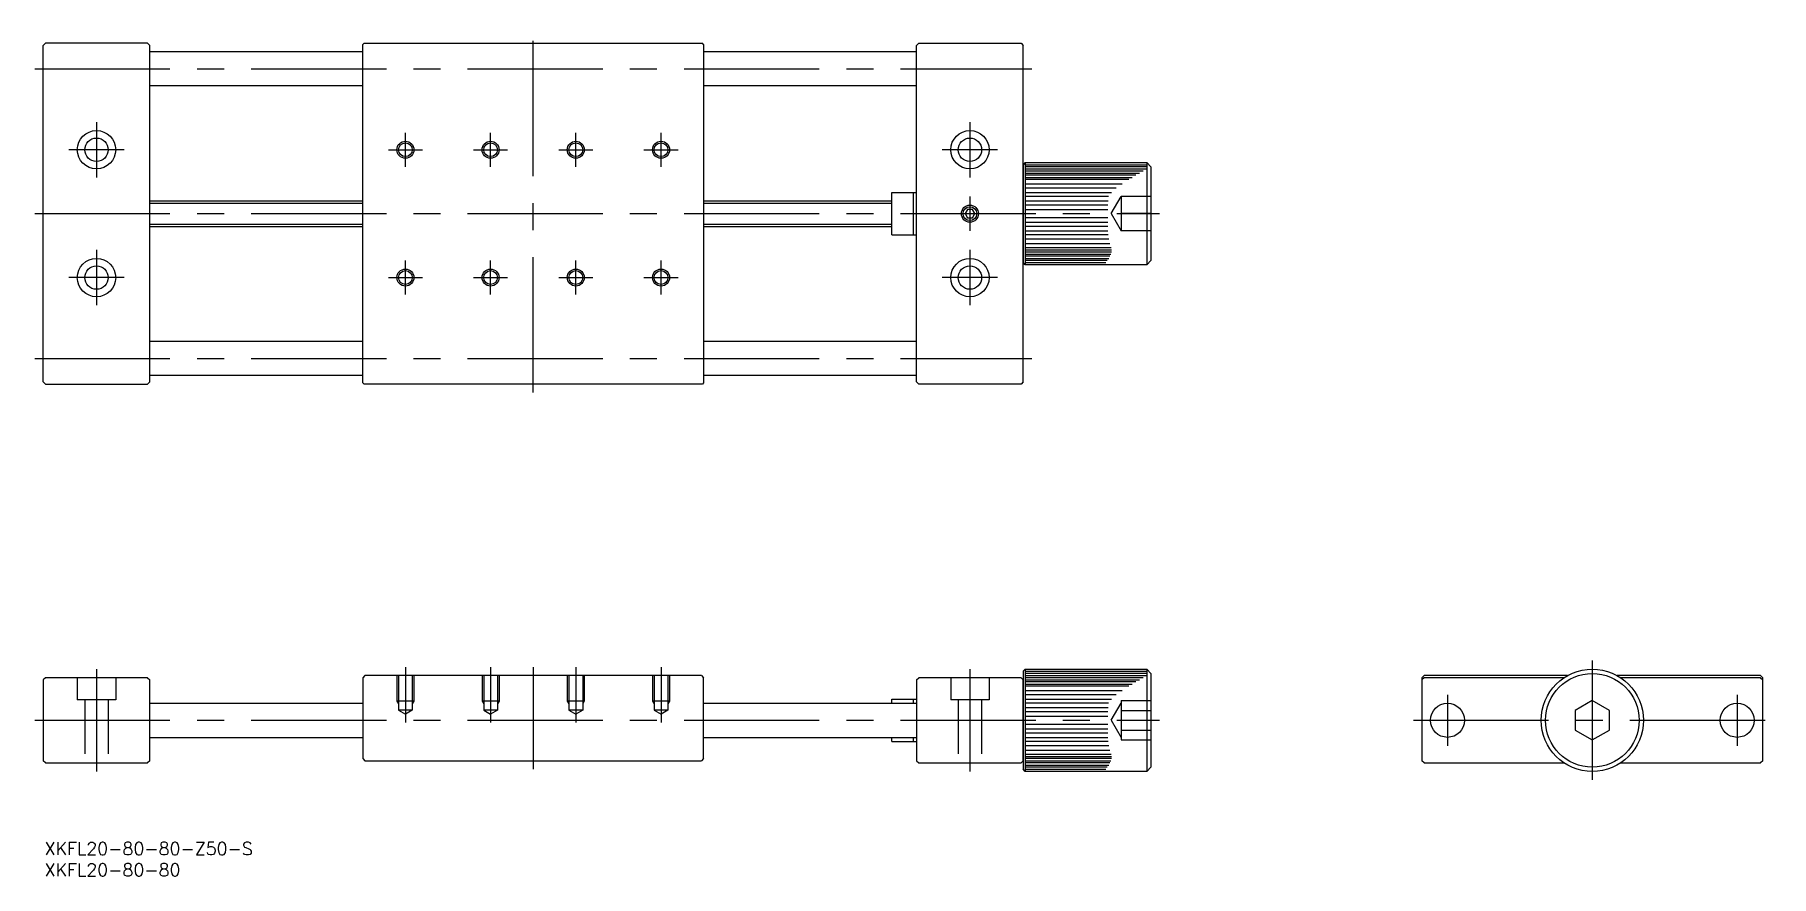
# Model space of a CAD drawing. Extents: x -366 to 42, y -37 to 161.
import ezdxf

# ---------------------------------------------------------------- set-up
doc = ezdxf.new("R2010")
doc.units = 0
doc.linetypes.add('CENTER', pattern=[50.8, 31.75, -6.35, 6.35, -6.35])
doc.linetypes.add('DASHED', pattern=[19.05, 12.7, -6.35])
doc.layers.get('0').update_dxf_attribs({"linetype": 'CONTINUOUS'})
doc.layers.add('CENTER', color=1, linetype='CONTINUOUS')
doc.styles.get("Standard").update_dxf_attribs({"font": 'txt.shx', "height": 3, "bigfont": 'bigfont.shx'})

# ---------------------------------------------------------------- blocks, each defined once
blk = doc.blocks.new('*U2')
at = {"color": 7, "linetype": 'CONTINUOUS'}
blk.add_text('XKFL20-80-80-Z50-S', height=3, dxfattribs=at).set_placement((-363.26, -31.61))
blk = doc.blocks.new('*U3')
at = {"color": 7, "linetype": 'CONTINUOUS'}
blk.add_text('XKFL20-80-80', height=3, dxfattribs=at).set_placement((-363.26, -36.61))

msp = doc.modelspace()

# ---------------------------------------------------------------- linework, layer by layer
at = {"color": 7, "linetype": 'CONTINUOUS'}
for p, q in [((-363.09, 158.93), (-363.59, 158.43)), ((-363.59, 79.43), (-363.59, 158.43)), ((-339.09, 158.93), (-363.09, 158.93)), ((-339.09, 158.93), (-338.59, 158.43)), ((-338.59, 79.43), (-338.59, 158.43)), ((-288.59, 156.93), (-338.59, 156.93)), ((-288.29, 158.93), (-288.59, 158.63)), ((-288.59, 79.23), (-288.59, 158.63)), ((-288.29, 158.93), (-208.89, 158.93)), ((-208.59, 158.63), (-208.89, 158.93)), ((-208.59, 158.63), (-208.59, 79.23)), ((-158.59, 156.93), (-208.59, 156.93)), ((-158.09, 158.93), (-158.59, 158.43)), ((-158.59, 79.43), (-158.59, 158.43)), ((-158.09, 158.93), (-134.09, 158.93)), ((-134.09, 158.93), (-133.59, 158.43)), ((-133.59, 79.43), (-133.59, 158.43)), ((-288.59, 148.93), (-338.59, 148.93)), ((-158.59, 148.93), (-208.59, 148.93)), ((-133.09, 130.93), (-133.59, 130.43)), ((-133.59, 130.43), (-133.59, 107.43)), ((-133.59, 130.43), (-133.59, 107.43)), ((-133.09, 130.93), (-133.09, 106.93)), ((-133.09, 130.93), (-104.59, 130.93)), ((-133.09, 130.43), (-104.59, 130.43)), ((-104.59, 130.93), (-104.59, 106.93)), ((-104.59, 130.93), (-103.59, 129.93)), ((-104.59, 129.93), (-133.09, 129.93)), ((-133.09, 129.43), (-104.59, 129.43)), ((-105.46, 128.93), (-133.09, 128.93)), ((-133.09, 128.43), (-106.32, 128.43)), ((-107.17, 127.93), (-133.09, 127.93)), ((-133.09, 127.43), (-108, 127.43)), ((-108.82, 126.93), (-133.09, 126.93)), ((-103.59, 129.93), (-103.59, 107.93)), ((-164.39, 113.93), (-164.39, 123.93)), ((-164.39, 123.93), (-159.29, 123.93)), ((-159.29, 113.93), (-159.29, 123.93)), ((-159.29, 123.93), (-158.59, 123.93)), ((-133.09, 125.93), (-110.37, 125.93)), ((-111.78, 124.93), (-133.09, 124.93)), ((-133.09, 123.93), (-112.89, 123.93)), ((-113.53, 122.93), (-133.09, 122.93)), ((-338.59, 121.93), (-288.59, 121.93)), ((-208.59, 121.93), (-164.39, 121.93)), ((-146.66, 119.93), (-147.24, 118.93)), ((-147.24, 118.93), (-146.66, 117.93)), ((-145.51, 119.93), (-146.66, 119.93)), ((-144.93, 118.93), (-145.51, 119.93)), ((-145.51, 117.93), (-144.93, 118.93)), ((-133.09, 121.93), (-113.63, 121.93)), ((-113.68, 120.93), (-133.09, 120.93)), ((-133.09, 119.93), (-113.71, 119.93)), ((-338.59, 115.93), (-288.59, 115.93)), ((-208.59, 115.93), (-164.39, 115.93)), ((-146.66, 117.93), (-145.51, 117.93)), ((-113.72, 117.93), (-133.09, 117.93)), ((-133.09, 116.93), (-113.72, 116.93)), ((-113.7, 115.93), (-133.09, 115.93)), ((-133.09, 114.93), (-113.68, 114.93)), ((-164.39, 113.93), (-159.29, 113.93)), ((-159.29, 113.93), (-158.59, 113.93)), ((-113.63, 113.93), (-133.09, 113.93)), ((-113.51, 112.93), (-133.09, 112.93)), ((-133.09, 111.93), (-113.25, 111.93)), ((-112.96, 110.93), (-133.09, 110.93)), ((-133.09, 110.43), (-112.88, 110.43)), ((-133.09, 106.93), (-133.59, 107.43)), ((-112.89, 109.93), (-133.09, 109.93)), ((-133.09, 109.43), (-113.02, 109.43)), ((-113.23, 108.93), (-133.09, 108.93)), ((-133.09, 108.43), (-113.51, 108.43)), ((-113.85, 107.93), (-133.09, 107.93)), ((-133.09, 107.43), (-114.21, 107.43)), ((-104.59, 106.93), (-133.09, 106.93)), ((-103.59, 107.93), (-104.59, 106.93)), ((-288.59, 88.93), (-338.59, 88.93)), ((-158.59, 88.93), (-208.59, 88.93)), ((-363.09, 78.93), (-363.59, 79.43)), ((-363.09, 78.93), (-339.09, 78.93)), ((-338.59, 79.43), (-339.09, 78.93)), ((-288.59, 80.93), (-338.59, 80.93)), ((-288.59, 79.23), (-288.29, 78.93)), ((-208.89, 78.93), (-288.29, 78.93)), ((-208.59, 79.23), (-208.89, 78.93)), ((-158.59, 80.93), (-208.59, 80.93)), ((-158.09, 78.93), (-158.59, 79.43)), ((-134.09, 78.93), (-158.09, 78.93)), ((-133.59, 79.43), (-134.09, 78.93)), ((-363.09, 10), (-363.59, 9.5)), ((-363.59, 9.5), (-363.59, -9.5)), ((-339.09, 10), (-363.09, 10)), ((-339.09, 10), (-338.59, 9.5)), ((-338.59, -9.5), (-338.59, 9.5)), ((-288.09, 10.5), (-288.59, 10)), ((-288.59, 10), (-288.59, -9)), ((-209.09, 10.5), (-288.09, 10.5)), ((-209.09, 10.5), (-208.59, 10)), ((-208.59, -9), (-208.59, 10)), ((-158.59, 9.5), (-158.09, 10)), ((-158.59, 9.5), (-158.59, -9.5)), ((-134.09, 10), (-158.09, 10)), ((-134.09, 10), (-133.59, 9.5)), ((-133.09, 12), (-133.59, 11.5)), ((-133.59, 11.5), (-133.59, -11.5)), ((-133.59, -9.5), (-133.59, 9.5)), ((-133.09, 12), (-104.59, 12)), ((-133.09, 12), (-133.09, -12)), ((-133.09, 11.5), (-104.59, 11.5)), ((-104.59, 11), (-133.09, 11)), ((-133.09, 10.5), (-104.59, 10.5)), ((-105.46, 10), (-133.09, 10)), ((-133.09, 9.5), (-106.32, 9.5)), ((-107.17, 9), (-133.09, 9)), ((-133.09, 8.5), (-108, 8.5)), ((-104.59, 12), (-104.59, -12)), ((-104.59, 12), (-103.59, 11)), ((-103.59, 11), (-103.59, -11)), ((-39.5, 10.5), (-40, 10)), ((-40, 10), (-40, -9.5)), ((-39.5, 10), (-40, 9.5)), ((-5.81, 10.5), (-39.5, 10.5)), ((-6.63, 10), (-39.5, 10)), ((39.5, 10.5), (5.81, 10.5)), ((39.5, 10), (6.63, 10)), ((40, 10), (39.5, 10.5)), ((39.5, 10), (40, 9.5)), ((40, -9.5), (40, 10)), ((-164.39, 4), (-164.39, 5)), ((-164.39, 5), (-159.29, 5)), ((-159.29, 4), (-159.29, 5)), ((-159.29, 5), (-158.59, 5)), ((-108.82, 8), (-133.09, 8)), ((-133.09, 7), (-110.37, 7)), ((-111.78, 6), (-133.09, 6)), ((-133.09, 5), (-112.89, 5)), ((0, 4.62), (-4, 2.31)), ((4, 2.31), (0, 4.62)), ((-338.59, 4), (-288.59, 4)), ((-208.59, 4), (-158.59, 4)), ((-113.53, 4), (-133.09, 4)), ((-133.09, 3), (-113.63, 3)), ((-113.68, 2), (-133.09, 2)), ((-133.09, 1), (-113.71, 1)), ((-4, 2.31), (-4, -2.31)), ((4, -2.31), (4, 2.31)), ((-338.59, -4), (-288.59, -4)), ((-208.59, -4), (-158.59, -4)), ((-164.39, -5), (-164.39, -4)), ((-159.29, -5), (-159.29, -4)), ((-113.72, -1), (-133.09, -1)), ((-133.09, -2), (-113.72, -2)), ((-113.7, -3), (-133.09, -3)), ((-133.09, -4), (-113.68, -4)), ((-4, -2.31), (0, -4.62)), ((0, -4.62), (4, -2.31)), ((-164.39, -5), (-159.29, -5)), ((-159.29, -5), (-158.59, -5)), ((-113.63, -5), (-133.09, -5)), ((-113.51, -6), (-133.09, -6)), ((-133.09, -7), (-113.25, -7)), ((-112.96, -8), (-133.09, -8)), ((-363.09, -10), (-363.59, -9.5)), ((-363.09, -10), (-339.09, -10)), ((-338.59, -9.5), (-339.09, -10)), ((-288.59, -9), (-288.09, -9.5)), ((-288.09, -9.5), (-209.09, -9.5)), ((-208.59, -9), (-209.09, -9.5)), ((-158.59, -9.5), (-158.09, -10)), ((-158.09, -10), (-134.09, -10)), ((-133.59, -9.5), (-134.09, -10)), ((-133.09, -12), (-133.59, -11.5)), ((-133.09, -8.5), (-112.88, -8.5)), ((-112.89, -9), (-133.09, -9)), ((-133.09, -9.5), (-113.02, -9.5)), ((-113.23, -10), (-133.09, -10)), ((-133.09, -10.5), (-113.51, -10.5)), ((-113.85, -11), (-133.09, -11)), ((-133.09, -11.5), (-114.21, -11.5)), ((-104.59, -12), (-133.09, -12)), ((-103.59, -11), (-104.59, -12)), ((-39.5, -10), (-40, -9.5)), ((-39.5, -10), (-6.63, -10)), ((6.63, -10), (39.5, -10)), ((40, -9.5), (39.5, -10))]:
    msp.add_line(p, q, dxfattribs=at)
at = {"color": 3, "linetype": 'DASHED'}
for p, q in [((-112.9, 118.93), (-110.59, 122.93)), ((-103.59, 122.93), (-110.59, 122.93)), ((-110.59, 122.93), (-110.59, 114.93)), ((-112.9, 118.93), (-110.59, 114.93)), ((-103.59, 118.93), (-110.59, 118.93)), ((-103.59, 114.93), (-110.59, 114.93)), ((-355.59, 10), (-355.59, 4.8)), ((-346.59, 10), (-346.59, 4.8)), ((-280.59, 10.5), (-280.59, 4.5)), ((-280.21, 10.5), (-280.21, 2.4)), ((-276.97, 10.5), (-276.97, 2.4)), ((-276.59, 10.5), (-276.59, 4.5)), ((-260.59, 10.5), (-260.59, 4.5)), ((-260.21, 10.5), (-260.21, 2.4)), ((-256.97, 10.5), (-256.97, 2.4)), ((-256.59, 10.5), (-256.59, 4.5)), ((-240.59, 10.5), (-240.59, 4.5)), ((-240.21, 10.5), (-240.21, 2.4)), ((-236.97, 10.5), (-236.97, 2.4)), ((-236.59, 10.5), (-236.59, 4.5)), ((-220.59, 10.5), (-220.59, 4.5)), ((-220.21, 10.5), (-220.21, 2.4)), ((-216.97, 10.5), (-216.97, 2.4)), ((-216.59, 10.5), (-216.59, 4.5)), ((-150.59, 10), (-150.59, 4.8)), ((-141.59, 10), (-141.59, 4.8)), ((-346.59, 4.8), (-355.59, 4.8)), ((-353.84, 4.8), (-353.84, -10)), ((-348.34, 4.8), (-348.34, -10)), ((-280.59, 4.5), (-280.21, 3.84)), ((-276.59, 4.5), (-280.59, 4.5)), ((-276.59, 4.5), (-276.97, 3.84)), ((-260.59, 4.5), (-260.21, 3.84)), ((-256.59, 4.5), (-260.59, 4.5)), ((-256.59, 4.5), (-256.97, 3.84)), ((-240.59, 4.5), (-240.21, 3.84)), ((-236.59, 4.5), (-240.59, 4.5)), ((-236.59, 4.5), (-236.97, 3.84)), ((-220.59, 4.5), (-220.21, 3.84)), ((-216.59, 4.5), (-220.59, 4.5)), ((-216.59, 4.5), (-216.97, 3.84)), ((-141.59, 4.8), (-150.59, 4.8)), ((-148.84, 4.8), (-148.84, -10)), ((-143.34, 4.8), (-143.34, -10)), ((-110.59, 4.62), (-110.59, -4.62)), ((-110.59, 4.62), (-103.59, 4.62)), ((-280.21, 2.4), (-278.59, 1.46)), ((-276.97, 2.4), (-280.21, 2.4)), ((-276.97, 2.4), (-278.59, 1.46)), ((-260.21, 2.4), (-258.59, 1.46)), ((-256.97, 2.4), (-260.21, 2.4)), ((-256.97, 2.4), (-258.59, 1.46)), ((-240.21, 2.4), (-238.59, 1.46)), ((-236.97, 2.4), (-240.21, 2.4)), ((-236.97, 2.4), (-238.59, 1.46)), ((-220.21, 2.4), (-218.59, 1.46)), ((-216.97, 2.4), (-220.21, 2.4)), ((-216.97, 2.4), (-218.59, 1.46)), ((-112.9, 0), (-110.59, 4)), ((-112.9, 0), (-110.59, -4)), ((-110.59, 2.31), (-103.59, 2.31)), ((-110.59, -2.31), (-103.59, -2.31)), ((-110.59, -4.62), (-103.59, -4.62))]:
    msp.add_line(p, q, dxfattribs=at)
at = {"color": 3, "linetype": 'CONTINUOUS'}
for p, q in [((-338.59, 121.39), (-288.59, 121.39)), ((-208.59, 121.39), (-164.39, 121.39)), ((-338.59, 116.47), (-288.59, 116.47)), ((-208.59, 116.47), (-164.39, 116.47))]:
    msp.add_line(p, q, dxfattribs=at)
at = {"color": 7, "linetype": 'CONTINUOUS'}
for centre, radius in [((-351.09, 133.93), 4.5), ((-351.09, 133.93), 2.75), ((-278.59, 133.93), 1.62), ((-258.59, 133.93), 1.62), ((-238.59, 133.93), 1.62), ((-218.59, 133.93), 1.62), ((-146.09, 133.93), 4.5), ((-146.09, 133.93), 2.75), ((-146.09, 118.93), 1.62), ((-351.09, 103.93), 4.5), ((-351.09, 103.93), 2.75), ((-146.09, 103.93), 4.5), ((-146.09, 103.93), 2.75), ((-278.59, 103.93), 1.62), ((-258.59, 103.93), 1.62), ((-238.59, 103.93), 1.62), ((-218.59, 103.93), 1.62), ((0, 0), 12), ((0, 0), 11), ((-34, 0), 4), ((34, 0), 4)]:
    msp.add_circle(centre, radius, dxfattribs=at)
at = {"color": 3, "linetype": 'CONTINUOUS'}
for centre in [(-278.59, 133.93), (-258.59, 133.93), (-238.59, 133.93), (-218.59, 133.93), (-146.09, 118.93), (-278.59, 103.93), (-258.59, 103.93), (-238.59, 103.93), (-218.59, 103.93)]:
    msp.add_circle(centre, 2, dxfattribs=at)
at = {"layer": 'CENTER', "color": 1, "linetype": 'CENTER'}
for p, q in [((-248.59, 76.93), (-248.59, 160.93)), ((-365.59, 152.93), (-131.59, 152.93)), ((-351.09, 140.43), (-351.09, 127.43)), ((-146.09, 140.43), (-146.09, 127.43)), ((-278.59, 129.93), (-278.59, 137.93)), ((-258.59, 129.93), (-258.59, 137.93)), ((-238.59, 129.93), (-238.59, 137.93)), ((-218.59, 129.93), (-218.59, 137.93)), ((-344.59, 133.93), (-357.59, 133.93)), ((-282.59, 133.93), (-274.59, 133.93)), ((-262.59, 133.93), (-254.59, 133.93)), ((-242.59, 133.93), (-234.59, 133.93)), ((-222.59, 133.93), (-214.59, 133.93)), ((-139.59, 133.93), (-152.59, 133.93)), ((-146.09, 122.93), (-146.09, 114.93)), ((-365.59, 118.93), (-101.59, 118.93)), ((-150.24, 118.93), (-141.94, 118.93)), ((-351.09, 110.43), (-351.09, 97.43)), ((-146.09, 110.43), (-146.09, 97.43)), ((-278.59, 99.93), (-278.59, 107.93)), ((-258.59, 99.93), (-258.59, 107.93)), ((-238.59, 99.93), (-238.59, 107.93)), ((-218.59, 99.93), (-218.59, 107.93)), ((-344.59, 103.93), (-357.59, 103.93)), ((-282.59, 103.93), (-274.59, 103.93)), ((-262.59, 103.93), (-254.59, 103.93)), ((-242.59, 103.93), (-234.59, 103.93)), ((-222.59, 103.93), (-214.59, 103.93)), ((-139.59, 103.93), (-152.59, 103.93)), ((-365.59, 84.93), (-131.59, 84.93)), ((-278.59, 12.5), (-278.59, -0.54)), ((-258.59, 12.5), (-258.59, -0.54)), ((-248.59, 12.5), (-248.59, -11.5)), ((-238.59, 12.5), (-238.59, -0.54)), ((-218.59, 12.5), (-218.59, -0.54)), ((0, 14), (0, -14)), ((-351.09, 12), (-351.09, -12)), ((-146.09, 12), (-146.09, -12)), ((-34, 6), (-34, -6)), ((34, 6), (34, -6)), ((-365.59, 0), (-101.59, 0)), ((-42, 0), (42, 0))]:
    msp.add_line(p, q, dxfattribs=at)

# ---------------------------------------------------------------- block references
at = {"color": 7, "linetype": 'CONTINUOUS'}
for name in ['*U2', '*U3']:
    msp.add_blockref(name, (0, 0), dxfattribs=at)

doc.saveas('drawing.dxf')
